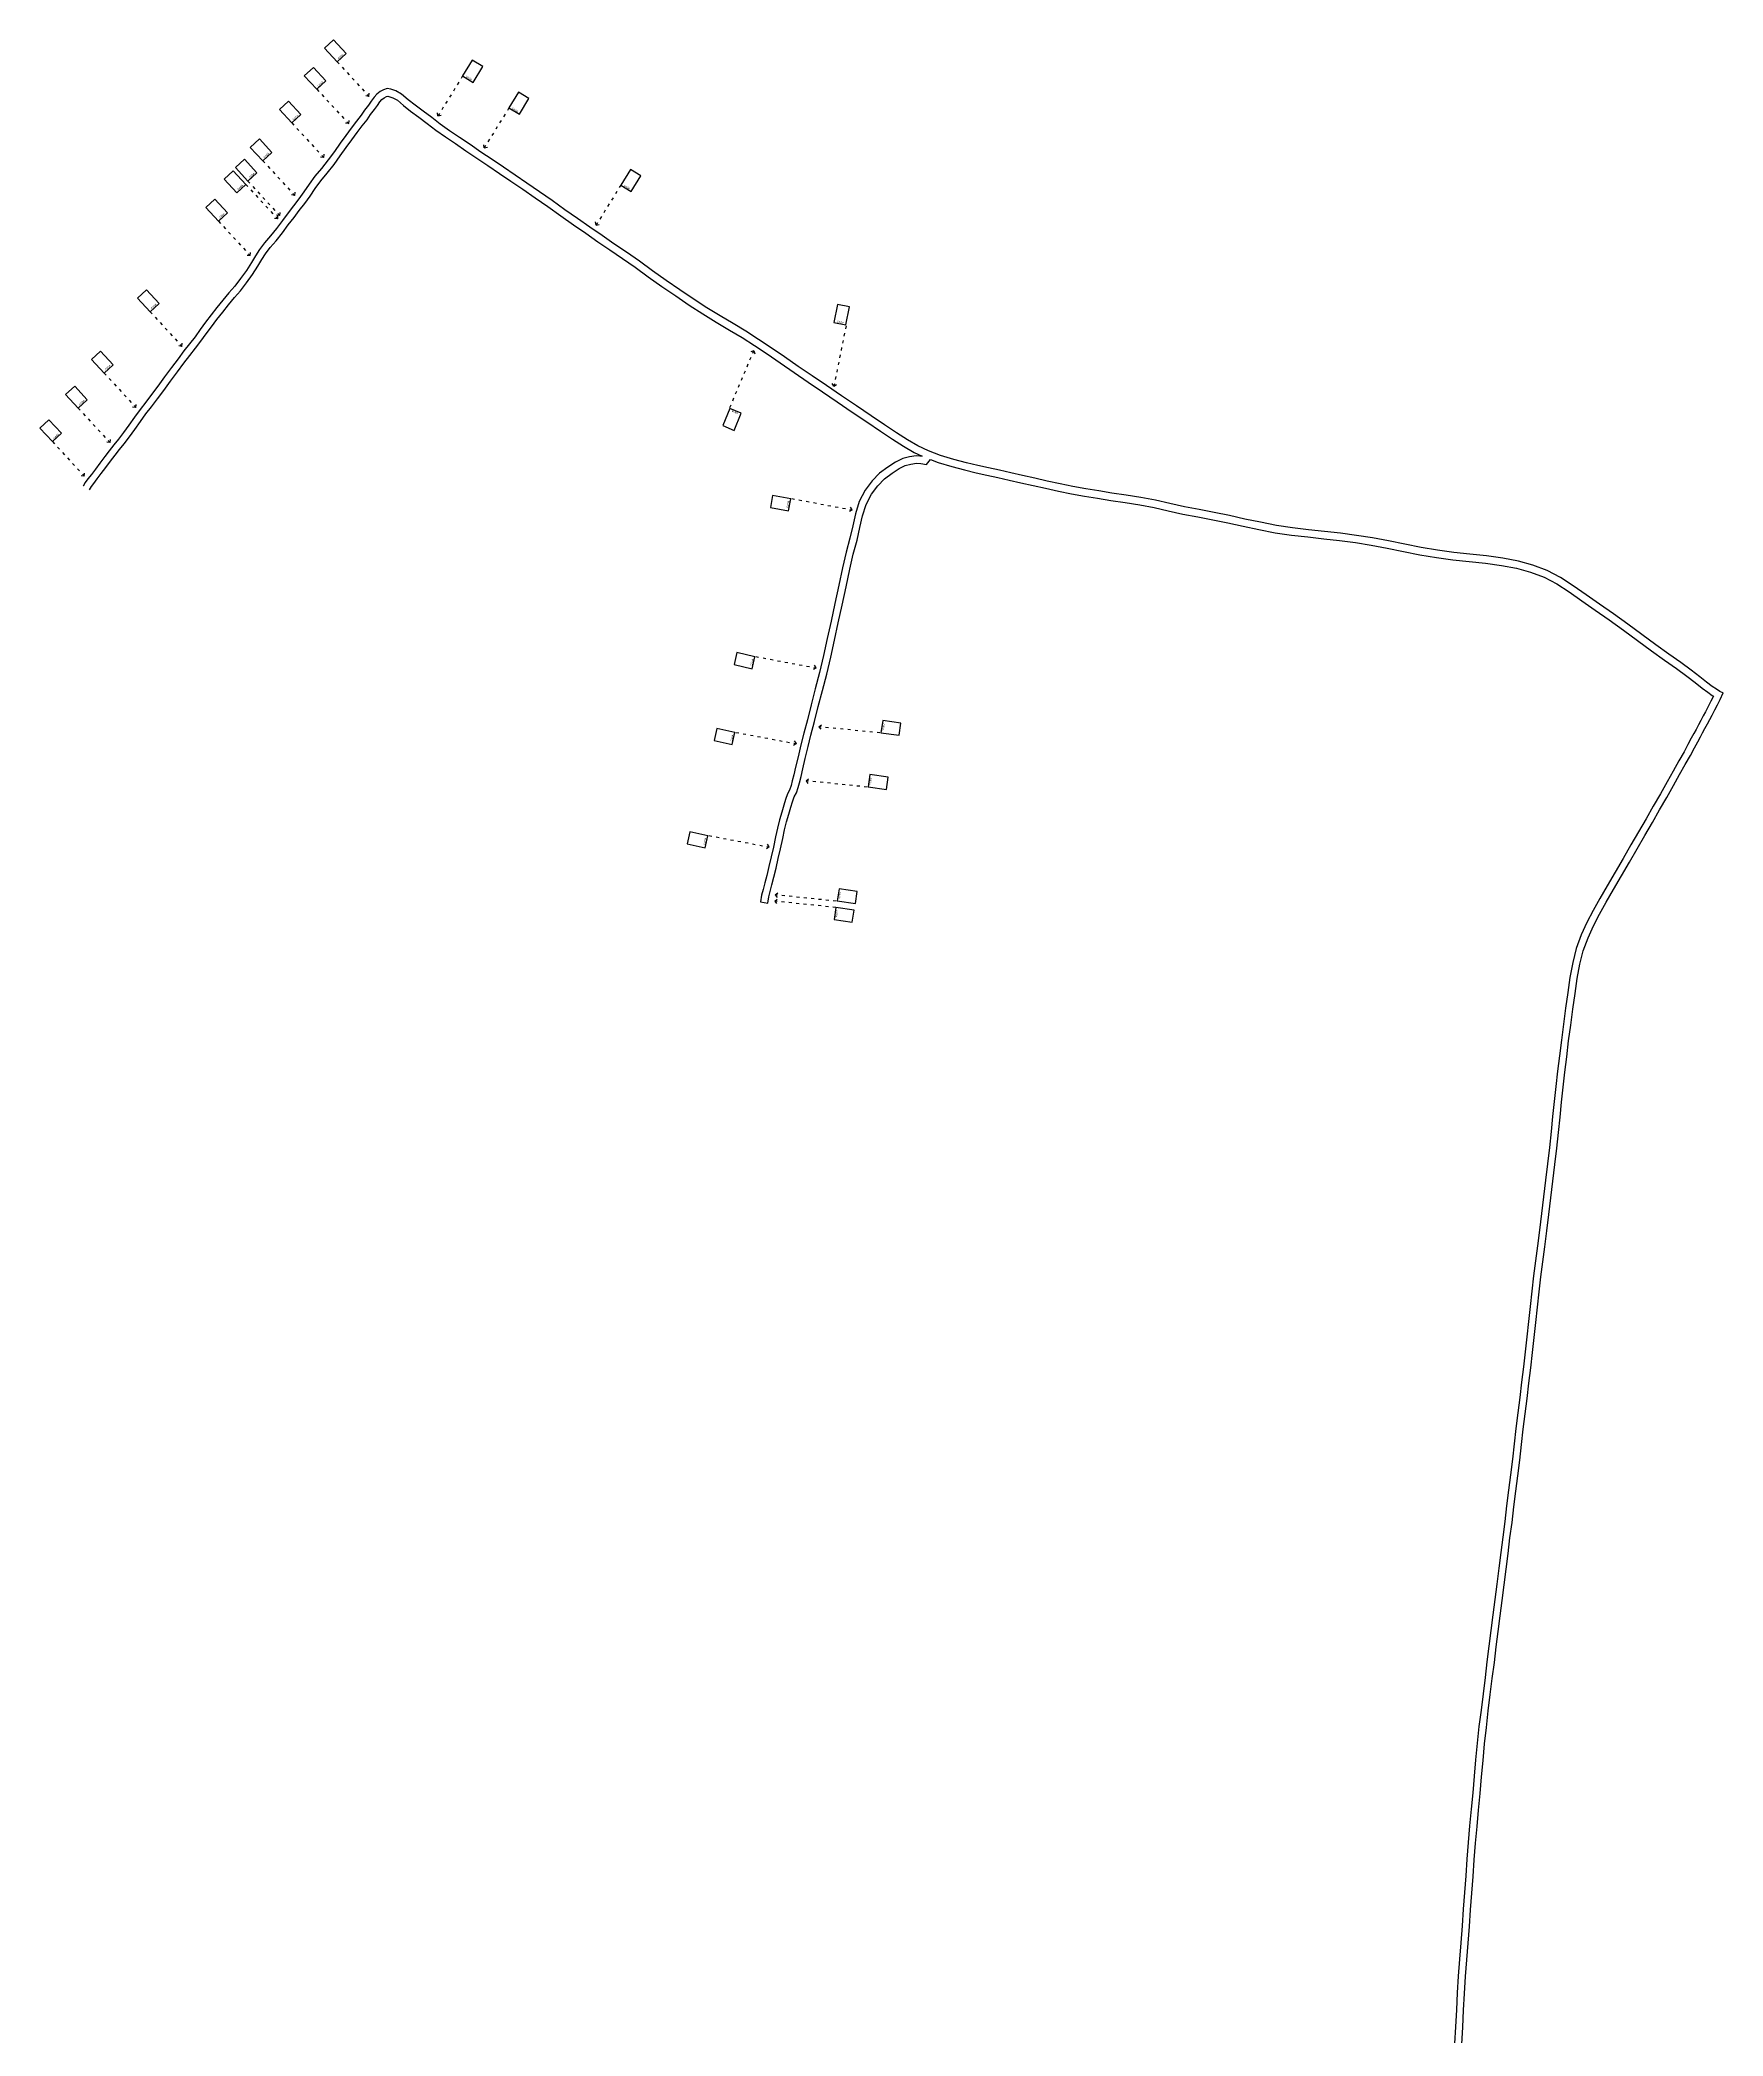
# Model space of a CAD drawing. Extents: x 714896 to 749292, y 8417558 to 8447149.
# Drawn here: x 736884 to 738252, y 8440311 to 8441935 of the extents above; entities that cross this region are included whole.
import ezdxf
from ezdxf.enums import TextEntityAlignment as Align

# ---------------------------------------------------------------- set-up
doc = ezdxf.new("R2010")
doc.units = 0
doc.header["$MEASUREMENT"] = 0
doc.linetypes.add('ACAD_ISO03W100', pattern=[30, 12, -18])
for name, color, linetype in [('LOTE', 7, 'CONTINUOUS'), ('NUM-PORTA', 7, 'CONTINUOUS'), ('QUADRA', 6, 'CONTINUOUS')]:
    doc.layers.add(name, color=color, linetype=linetype)

msp = doc.modelspace()

# ---------------------------------------------------------------- linework, layer by layer
at = {"layer": 'LOTE'}
for p, q in [((737122.4, 8441934.8), (737115.1, 8441928)), ((737115.1, 8441928), (737125.3, 8441917)), ((737132.6, 8441923.8), (737122.4, 8441934.8)), ((737125.3, 8441917), (737132.6, 8441923.8)), ((737106, 8441912.5), (737098.6, 8441905.7)), ((737098.6, 8441905.7), (737108.9, 8441894.7)), ((737116.2, 8441901.6), (737106, 8441912.5)), ((737235.2, 8441918.3), (737227.4, 8441905.5)), ((737227.4, 8441905.5), (737235.9, 8441900.3)), ((737243.8, 8441913.1), (737235.2, 8441918.3)), ((737235.9, 8441900.3), (737243.8, 8441913.1)), ((737108.9, 8441894.7), (737116.2, 8441901.6)), ((737272.8, 8441892.3), (737265, 8441879.5)), ((737281.3, 8441887.1), (737272.8, 8441892.3)), ((737273.5, 8441874.3), (737281.3, 8441887.1)), ((737085.7, 8441885.1), (737078.4, 8441878.3)), ((737078.4, 8441878.3), (737088.6, 8441867.3)), ((737095.9, 8441874.1), (737085.7, 8441885.1)), ((737088.6, 8441867.3), (737095.9, 8441874.1)), ((737265, 8441879.5), (737273.5, 8441874.3)), ((737062.1, 8441854.3), (737054.7, 8441847.4)), ((737072.3, 8441843.3), (737062.1, 8441854.3)), ((737049.9, 8441837.8), (737042.6, 8441831)), ((737060.1, 8441826.8), (737049.9, 8441837.8)), ((737054.7, 8441847.4), (737065, 8441836.5)), ((737065, 8441836.5), (737072.3, 8441843.3)), ((737040.8, 8441828.3), (737033.5, 8441821.5)), ((737033.5, 8441821.5), (737043.7, 8441810.5)), ((737051.1, 8441817.3), (737040.8, 8441828.3)), ((737042.6, 8441831), (737052.8, 8441820)), ((737052.8, 8441820), (737060.1, 8441826.8)), ((737363.8, 8441829.5), (737356, 8441816.7)), ((737372.3, 8441824.3), (737363.8, 8441829.5)), ((737364.5, 8441811.5), (737372.3, 8441824.3)), ((737025.9, 8441805.2), (737018.6, 8441798.4)), ((737036.1, 8441794.2), (737025.9, 8441805.2)), ((737043.7, 8441810.5), (737051.1, 8441817.3)), ((737356, 8441816.7), (737364.5, 8441811.5)), ((737018.6, 8441798.4), (737028.8, 8441787.4)), ((737028.8, 8441787.4), (737036.1, 8441794.2)), ((736970.4, 8441731.5), (736963.1, 8441724.7)), ((736963.1, 8441724.7), (736973.3, 8441713.7)), ((736980.6, 8441720.5), (736970.4, 8441731.5)), ((736973.3, 8441713.7), (736980.6, 8441720.5)), ((737532.1, 8441719.7), (737529.1, 8441705)), ((737541.9, 8441717.8), (737532.1, 8441719.7)), ((737539, 8441703.1), (737541.9, 8441717.8)), ((737529.1, 8441705), (737539, 8441703.1)), ((736933, 8441681.7), (736925.6, 8441674.9)), ((736943.2, 8441670.7), (736933, 8441681.7)), ((736925.6, 8441674.9), (736935.9, 8441663.9)), ((736935.9, 8441663.9), (736943.2, 8441670.7)), ((736912, 8441653.2), (736904.6, 8441646.4)), ((736904.6, 8441646.4), (736914.9, 8441635.4)), ((736922.2, 8441642.2), (736912, 8441653.2)), ((736914.9, 8441635.4), (736922.2, 8441642.2)), ((737444.7, 8441635), (737439, 8441621.2)), ((737453.9, 8441631.2), (737444.7, 8441635)), ((737448.2, 8441617.3), (737453.9, 8441631.2)), ((736891, 8441625.8), (736883.7, 8441619)), ((736883.7, 8441619), (736893.9, 8441608.1)), ((736901.2, 8441614.9), (736891, 8441625.8)), ((736893.9, 8441608.1), (736901.2, 8441614.9)), ((737439, 8441621.2), (737448.2, 8441617.3)), ((737479.4, 8441564.4), (737477.6, 8441554.5)), ((737494.1, 8441561.7), (737479.4, 8441564.4)), ((737477.6, 8441554.5), (737492.3, 8441551.8)), ((737492.3, 8441551.8), (737494.1, 8441561.7)), ((737450.3, 8441436.5), (737448.1, 8441426.8)), ((737464.9, 8441433.2), (737450.3, 8441436.5)), ((737462.7, 8441423.4), (737464.9, 8441433.2)), ((737448.1, 8441426.8), (737462.7, 8441423.4)), ((737434.1, 8441374.9), (737431.9, 8441365.2)), ((737448.7, 8441371.6), (737434.1, 8441374.9)), ((737446.5, 8441361.8), (737448.7, 8441371.6)), ((737568.9, 8441381.3), (737567.5, 8441371.4)), ((737567.5, 8441371.4), (737582.3, 8441369.3)), ((737583.7, 8441379.2), (737568.9, 8441381.3)), ((737582.3, 8441369.3), (737583.7, 8441379.2)), ((737431.9, 8441365.2), (737446.5, 8441361.8)), ((737558.5, 8441337.3), (737557.1, 8441327.4)), ((737573.4, 8441335.2), (737558.5, 8441337.3)), ((737572, 8441325.3), (737573.4, 8441335.2)), ((737557.1, 8441327.4), (737572, 8441325.3)), ((737412.1, 8441290.9), (737409.9, 8441281.1)), ((737426.7, 8441287.5), (737412.1, 8441290.9)), ((737424.5, 8441277.8), (737426.7, 8441287.5)), ((737409.9, 8441281.1), (737424.5, 8441277.8)), ((737533.4, 8441244.5), (737532, 8441234.6)), ((737548.2, 8441242.4), (737533.4, 8441244.5)), ((737546.8, 8441232.5), (737548.2, 8441242.4)), ((737530.8, 8441229.3), (737529.4, 8441219.4)), ((737545.6, 8441227.2), (737530.8, 8441229.3)), ((737532, 8441234.6), (737546.8, 8441232.5)), ((737544.2, 8441217.3), (737545.6, 8441227.2)), ((737529.4, 8441219.4), (737544.2, 8441217.3))]:
    msp.add_line(p, q, dxfattribs=at)
at = {"layer": 'LOTE', "color": 7, "linetype": 'ACAD_ISO03W100', "ltscale": 0.2}
for points in [[(737125.3, 8441917), (737151.2, 8441888.9)], [(737227.4, 8441905.5), (737207.3, 8441873)], [(737108.9, 8441894.7), (737134.8, 8441866.7)], [(737265, 8441879.5), (737244.9, 8441847)], [(737088.6, 8441867.3), (737114.5, 8441839.2)], [(737065, 8441836.5), (737090.9, 8441808.4)], [(737051.1, 8441817.3), (737077, 8441789.2)], [(737052.8, 8441820), (737078.7, 8441791.9)], [(737356, 8441816.7), (737335.9, 8441784.2)], [(737028.8, 8441787.4), (737054.7, 8441759.4)], [(736973.3, 8441713.7), (736999.2, 8441685.6)], [(737539.1, 8441702.2), (737529.2, 8441653.2)], [(737444.7, 8441635.9), (737464.1, 8441682)], [(736935.9, 8441663.9), (736961.8, 8441635.8)], [(736914.9, 8441635.4), (736940.8, 8441607.3)], [(736893.9, 8441608.1), (736919.8, 8441580)], [(737494.9, 8441561.8), (737544.1, 8441552.6)], [(737465.7, 8441433.3), (737514.9, 8441424.1)], [(737449.5, 8441371.7), (737498.7, 8441362.5)], [(737566.7, 8441371.2), (737516.9, 8441376.3)], [(737556.3, 8441327.2), (737506.6, 8441332.3)], [(737427.6, 8441287.7), (737476.7, 8441278.5)], [(737531.1, 8441234.4), (737481.4, 8441239.6)], [(737530.8, 8441229.3), (737481.1, 8441234.4)]]:
    msp.add_lwpolyline(points, dxfattribs=at)
at = {"layer": 'LOTE'}
for points in [[(737151.2, 8441888.9), (737148.6, 8441889.2)], [(737151.2, 8441888.9), (737151.4, 8441891.6)], [(737207.3, 8441873), (737206.9, 8441875.6)], [(737207.3, 8441873), (737209.9, 8441873.5)], [(737134.8, 8441866.7), (737132.2, 8441867)], [(737134.8, 8441866.7), (737135, 8441869.3)], [(737114.5, 8441839.2), (737111.9, 8441839.5)], [(737114.5, 8441839.2), (737114.7, 8441841.8)], [(737244.9, 8441847), (737244.5, 8441849.6)], [(737244.9, 8441847), (737247.5, 8441847.5)], [(737090.9, 8441808.4), (737088.3, 8441808.7)], [(737090.9, 8441808.4), (737091.1, 8441811)], [(737077, 8441789.2), (737074.4, 8441789.5)], [(737078.7, 8441791.9), (737076.1, 8441792.2)], [(737077, 8441789.2), (737077.2, 8441791.9)], [(737078.7, 8441791.9), (737078.9, 8441794.5)], [(737335.9, 8441784.2), (737335.5, 8441786.8)], [(737335.9, 8441784.2), (737338.5, 8441784.7)], [(737054.7, 8441759.4), (737052.1, 8441759.6)], [(737054.7, 8441759.4), (737054.9, 8441762)], [(736999.2, 8441685.6), (736996.6, 8441685.9)], [(736999.2, 8441685.6), (736999.4, 8441688.2)], [(737464.1, 8441682), (737461.6, 8441681.1)], [(737464.1, 8441682), (737464.9, 8441679.5)], [(737529.2, 8441653.2), (737527.9, 8441655.5)], [(737529.2, 8441653.2), (737531.4, 8441654.6)], [(736961.8, 8441635.8), (736959.1, 8441636.1)], [(736961.8, 8441635.8), (736962, 8441638.4)], [(736940.8, 8441607.3), (736938.2, 8441607.6)], [(736940.8, 8441607.3), (736941, 8441609.9)], [(736919.8, 8441580), (736917.2, 8441580.3)], [(736919.8, 8441580), (736920, 8441582.6)], [(737544.1, 8441552.6), (737541.8, 8441551.2)], [(737544.1, 8441552.6), (737542.7, 8441554.8)], [(737514.9, 8441424.1), (737512.6, 8441422.8)], [(737514.9, 8441424.1), (737513.5, 8441426.3)], [(737516.9, 8441376.3), (737519.1, 8441377.8)], [(737516.9, 8441376.3), (737518.5, 8441374.2)], [(737498.7, 8441362.5), (737496.4, 8441361.1)], [(737498.7, 8441362.5), (737497.3, 8441364.7)], [(737506.6, 8441332.3), (737508.7, 8441333.8)], [(737506.6, 8441332.3), (737508.1, 8441330.2)], [(737476.7, 8441278.5), (737474.5, 8441277.1)], [(737476.7, 8441278.5), (737475.3, 8441280.7)], [(737481.4, 8441239.6), (737483.6, 8441241.1)], [(737481.4, 8441239.6), (737483, 8441237.5)], [(737481.1, 8441234.4), (737483.2, 8441236)], [(737481.1, 8441234.4), (737482.6, 8441232.4)]]:
    msp.add_lwpolyline(points, dxfattribs=at)
at = {"layer": 'QUADRA'}
for points in [[(738039.7, 8440305), (738040.5, 8440318.6), (738041.2, 8440332.5), (738041.9, 8440346.2), (738042.7, 8440359.8), (738043.7, 8440373.4), (738044.8, 8440387), (738045.9, 8440400.6), (738046.9, 8440414.2), (738048, 8440427.7), (738049.1, 8440441.3), (738049.9, 8440454.8), (738051, 8440468.3), (738052.1, 8440481.9), (738053.3, 8440495.3), (738054.6, 8440508.7), (738055.8, 8440522.2), (738057, 8440535.7), (738058.2, 8440549.1), (738059.7, 8440562.5), (738061.3, 8440575.9), (738062.9, 8440589.2), (738064.5, 8440602.2), (738066.2, 8440615.2), (738067.6, 8440627.9), (738069.3, 8440640.4), (738071, 8440653.2), (738072.5, 8440665.7), (738074.3, 8440678.4), (738075.8, 8440691.2), (738077.4, 8440704), (738078.9, 8440716.6), (738080.6, 8440729.2), (738082.1, 8440741.9), (738083.7, 8440754.6), (738085.3, 8440767.2), (738086.8, 8440779.9), (738088.3, 8440792.5), (738089.7, 8440805), (738091.2, 8440817.5), (738092.8, 8440830), (738094.3, 8440842.5), (738095.8, 8440855), (738097.3, 8440867.4), (738098.5, 8440879.6), (738099.9, 8440891.8), (738101.2, 8440904.2), (738102.6, 8440916.6), (738104.1, 8440928.8), (738105.7, 8440941), (738107.3, 8440953.3), (738109, 8440966.2), (738110.6, 8440979.6), (738112.2, 8440993.2), (738113.8, 8441006.6), (738115.5, 8441020.2), (738117, 8441033.5), (738118.3, 8441046.3), (738119.6, 8441058.8), (738120.9, 8441070.9), (738122.1, 8441083.1), (738123.6, 8441095.4), (738125.1, 8441107.9), (738126.6, 8441120.7), (738128.3, 8441133.6), (738130.1, 8441146.6), (738131.8, 8441159.2), (738133.6, 8441171.4), (738135.7, 8441183.2), (738138.5, 8441194.1), (738142.4, 8441204.6), (738146.8, 8441214.4), (738151.8, 8441223.9), (738157.2, 8441233.7), (738163.2, 8441244), (738169.6, 8441255.1), (738176.1, 8441266.2), (738182.4, 8441277.1), (738188.6, 8441287.9), (738194.7, 8441298.4), (738200.6, 8441308.8), (738206.4, 8441318.8), (738211.8, 8441328.4), (738216.8, 8441337.3), (738221.4, 8441345.6), (738225.7, 8441353), (738228.9, 8441359.1), (738231.6, 8441364.1), (738233.7, 8441368), (738235.5, 8441371.2), (738237.4, 8441374.8), (738239.4, 8441378.5), (738241.3, 8441382.1), (738243.2, 8441385.6), (738245.5, 8441389.9), (738247.6, 8441394.2), (738249.9, 8441398.4), (738252.2, 8441403.7), (738251.9, 8441403.8), (738249.5, 8441405), (738246.7, 8441406.7), (738243.2, 8441409.1), (738238.8, 8441412.4), (738233.3, 8441416.9), (738226.3, 8441422.3), (738217.7, 8441428.4), (738208, 8441435.3), (738197.4, 8441442.9), (738186.1, 8441451.2), (738174.6, 8441459.7), (738163.1, 8441468), (738151.7, 8441475.9), (738140.8, 8441483.6), (738130.3, 8441490.9), (738120, 8441497.7), (738109.1, 8441503.3), (738097.5, 8441507.7), (738085.7, 8441511), (738073, 8441513.4), (738059.8, 8441515.2), (738046.4, 8441516.5), (738033.3, 8441518), (738020, 8441519.9), (738006.8, 8441522), (737993.5, 8441524.7), (737980.2, 8441527.4), (737967.1, 8441529.9), (737954, 8441531.9), (737941, 8441533.6), (737928.2, 8441535), (737915.2, 8441536.5), (737902.2, 8441538), (737889.1, 8441539.9), (737876, 8441542.5), (737863.3, 8441545.1), (737850.8, 8441548), (737838.5, 8441550.5), (737826.1, 8441552.9), (737814.2, 8441555.1), (737802.4, 8441557.7), (737790.8, 8441560.4), (737778.9, 8441562.7), (737766.9, 8441564.6), (737755.3, 8441566.2), (737744.5, 8441568), (737734.1, 8441569.7), (737723.6, 8441571.6), (737713.1, 8441573.7), (737702.7, 8441576), (737692.6, 8441578.3), (737682.7, 8441580.5), (737673.1, 8441582.7), (737663.9, 8441584.8), (737655, 8441586.7), (737646.2, 8441588.7), (737637, 8441590.9), (737626.8, 8441593.6), (737615.9, 8441596.8), (737606.2, 8441600.5), (737597.4, 8441604.7), (737589, 8441609.5), (737580.2, 8441615.2), (737570.4, 8441621.7), (737559.4, 8441629.1), (737547.5, 8441637.1), (737535.3, 8441645.4), (737523.3, 8441653.7), (737511.6, 8441661.6), (737500.3, 8441669.3), (737489, 8441677.1), (737478.3, 8441684.4), (737468, 8441691.3), (737457.7, 8441697.9), (737447.4, 8441704.1), (737436.7, 8441710.3), (737425.9, 8441717), (737414.9, 8441724.2), (737403.9, 8441731.6), (737392.8, 8441739.2), (737381.8, 8441747), (737371.1, 8441754.8), (737360.7, 8441762.1), (737350.4, 8441769), (737340.7, 8441775.7), (737330.9, 8441782.5), (737320.9, 8441789.5), (737310.6, 8441796.6), (737300.2, 8441804.1), (737289.8, 8441811.3), (737279.7, 8441818.3), (737270, 8441824.9), (737260.6, 8441831.2), (737251.3, 8441837.5), (737242.3, 8441843.6), (737233.4, 8441849.7), (737224.9, 8441855.5), (737216.8, 8441860.9), (737209.1, 8441866.3), (737202.3, 8441871.6), (737195.4, 8441876.8), (737188.7, 8441881.8), (737183, 8441886), (737177.8, 8441890.8), (737173, 8441893.3), (737169, 8441894.8), (737166, 8441895.2), (737163.1, 8441894.3), (737160.4, 8441892.8), (737157.7, 8441890.8), (737155.4, 8441888.3), (737153.1, 8441885.1), (737150.8, 8441881.7), (737147.7, 8441877.6), (737144.8, 8441873.5), (737141.1, 8441868.7), (737136.8, 8441863.1), (737132.5, 8441857.2), (737127.8, 8441850.9), (737123.1, 8441844.1), (737118.1, 8441837.3), (737112.6, 8441830.2), (737107.2, 8441824), (737102.6, 8441817.4), (737098.4, 8441811.2), (737094.2, 8441805.5), (737089.8, 8441799.8), (737085.5, 8441794.1), (737080.8, 8441788), (737076.1, 8441781.5), (737071.3, 8441775.4), (737066.3, 8441769.8), (737062.2, 8441764.3), (737059, 8441759.3), (737055.8, 8441753.9), (737051.6, 8441747.3), (737046.8, 8441740.9), (737042.1, 8441734.6), (737037.3, 8441729.2), (737032.4, 8441723.1), (737027.6, 8441717.2), (737022.9, 8441711.1), (737018.3, 8441705.2), (737014, 8441699.2), (737009.8, 8441693.4), (737005.3, 8441687.6), (737000.8, 8441681.9), (736996, 8441675.5), (736990.7, 8441668.4), (736985.1, 8441660.8), (736979.6, 8441653.3), (736974.4, 8441646.5), (736969.7, 8441640.2), (736965.1, 8441634.3), (736960.6, 8441627.9), (736956, 8441621.6), (736951.7, 8441615.5), (736947.5, 8441610.1), (736943.7, 8441605.4), (736940.1, 8441600.6), (736936.5, 8441595.9), (736932.5, 8441590.6), (736928.9, 8441585.8), (736925.6, 8441581.5), (736922.7, 8441577.9), (736920.5, 8441574.8), (736918.8, 8441572), (736918.8, 8441572)], [(736923.9, 8441568.9), (736925.5, 8441571.5), (736927.5, 8441574.2), (736930.3, 8441577.9), (736933.6, 8441582.1), (736937.3, 8441587), (736941.2, 8441592.3), (736944.9, 8441597), (736948.5, 8441601.7), (736952.3, 8441606.4), (736956.5, 8441611.9), (736960.9, 8441618.1), (736965.4, 8441624.4), (736969.9, 8441630.7), (736974.4, 8441636.5), (736979.2, 8441642.9), (736984.4, 8441649.7), (736989.9, 8441657.2), (736995.6, 8441664.9), (737000.8, 8441671.9), (737005.6, 8441678.2), (737010.1, 8441684), (737014.6, 8441689.8), (737018.9, 8441695.7), (737023.1, 8441701.6), (737027.6, 8441707.4), (737032.3, 8441713.4), (737037.1, 8441719.4), (737041.8, 8441725.4), (737046.8, 8441730.8), (737051.6, 8441737.3), (737056.6, 8441743.9), (737060.9, 8441750.8), (737064.1, 8441756.1), (737067.1, 8441760.9), (737070.9, 8441766), (737075.9, 8441771.5), (737080.8, 8441777.9), (737085.6, 8441784.4), (737090.3, 8441790.5), (737094.6, 8441796.1), (737099, 8441801.9), (737103.3, 8441807.7), (737107.5, 8441814), (737112, 8441820.3), (737117.2, 8441826.4), (737122.9, 8441833.6), (737127.9, 8441840.6), (737132.7, 8441847.3), (737137.3, 8441853.6), (737141.7, 8441859.5), (737145.8, 8441865), (737149.7, 8441869.9), (737152.6, 8441874.1), (737155.6, 8441878.2), (737158.1, 8441881.6), (737160.1, 8441884.5), (737161.7, 8441886.3), (737163.6, 8441887.7), (737165.5, 8441888.7), (737166.5, 8441889.1), (737167.5, 8441888.9), (737170.5, 8441887.8), (737174.4, 8441885.8), (737179.2, 8441881.4), (737185.1, 8441876.9), (737191.9, 8441872), (737198.6, 8441866.8), (737205.6, 8441861.5), (737213.4, 8441856), (737221.5, 8441850.5), (737230, 8441844.7), (737239, 8441838.7), (737247.9, 8441832.6), (737257.3, 8441826.3), (737266.6, 8441819.9), (737276.4, 8441813.3), (737286.4, 8441806.4), (737296.7, 8441799.2), (737307.1, 8441791.7), (737317.5, 8441784.5), (737327.5, 8441777.6), (737337.2, 8441770.7), (737347.1, 8441764), (737357.3, 8441757.1), (737367.7, 8441749.9), (737378.3, 8441742.1), (737389.4, 8441734.3), (737400.6, 8441726.6), (737411.6, 8441719.2), (737422.7, 8441712), (737433.6, 8441705.2), (737444.3, 8441698.9), (737454.6, 8441692.7), (737464.7, 8441686.3), (737474.9, 8441679.4), (737485.6, 8441672.1), (737496.9, 8441664.4), (737508.2, 8441656.6), (737519.9, 8441648.7), (737531.9, 8441640.5), (737544.1, 8441632.1), (737556.1, 8441624.1), (737567.1, 8441616.7), (737576.9, 8441610.2), (737585.8, 8441604.4), (737594.6, 8441599.4), (737601.1, 8441596.2), (737600.4, 8441596.2), (737599.1, 8441596.4), (737596, 8441596.5), (737590.7, 8441595.8), (737585.2, 8441594.4), (737579.4, 8441591.5), (737573.1, 8441587.4), (737566.4, 8441582.5), (737560.3, 8441576.2), (737554.7, 8441568.6), (737549.9, 8441559.3), (737546.7, 8441549.5), (737544.5, 8441539.7), (737542.2, 8441529.6), (737539.1, 8441518.2), (737536.2, 8441505.5), (737533.3, 8441491.4), (737530.1, 8441476.4), (737527, 8441462), (737523.8, 8441448), (737520.8, 8441434.2), (737517.6, 8441420.5), (737514.1, 8441407.1), (737510.7, 8441394.1), (737507.7, 8441382), (737504.8, 8441371), (737502.3, 8441361.5), (737500.1, 8441351.7), (737498, 8441343.4), (737496.7, 8441337.2), (737495.4, 8441332.3), (737494.4, 8441328.4), (737493.2, 8441324.8), (737491.6, 8441321.8), (737489.8, 8441317), (737488.5, 8441312.4), (737486.8, 8441306.7), (737485, 8441300.5), (737483.4, 8441293.9), (737481.8, 8441286.6), (737480, 8441278.4), (737478.2, 8441270.5), (737476.4, 8441262.6), (737474.6, 8441255.4), (737473, 8441249.2), (737471.6, 8441243.9), (737470.4, 8441239.3), (737469.5, 8441233.9), (737475.4, 8441232.9), (737476.2, 8441238), (737477.4, 8441242.4), (737478.8, 8441247.7), (737480.4, 8441253.9), (737482.2, 8441261.2), (737484, 8441269.1), (737485.9, 8441277.1), (737487.7, 8441285.3), (737489.2, 8441292.5), (737490.8, 8441298.9), (737492.6, 8441305.1), (737494.3, 8441310.8), (737495.5, 8441315.2), (737497, 8441319.3), (737498.8, 8441322.4), (737500.1, 8441326.8), (737501.2, 8441330.7), (737502.5, 8441335.8), (737503.9, 8441342.1), (737505.9, 8441350.3), (737508.2, 8441360.1), (737510.6, 8441369.5), (737513.5, 8441380.5), (737516.5, 8441392.6), (737519.9, 8441405.6), (737523.4, 8441419.1), (737526.7, 8441432.9), (737529.7, 8441446.7), (737532.8, 8441460.7), (737536, 8441475.2), (737539.2, 8441490.1), (737542.1, 8441504.3), (737544.9, 8441516.7), (737548.1, 8441528.1), (737550.3, 8441538.4), (737552.5, 8441547.9), (737555.5, 8441557), (737559.8, 8441565.4), (737564.9, 8441572.3), (737570.3, 8441577.9), (737576.5, 8441582.4), (737582.4, 8441586.3), (737587.3, 8441588.7), (737591.9, 8441589.9), (737596.3, 8441590.5), (737599.8, 8441590.3), (737604.4, 8441589.5), (737607.7, 8441593.5), (737614, 8441591.1), (737625.2, 8441587.8), (737635.5, 8441585.1), (737644.8, 8441582.8), (737653.7, 8441580.8), (737662.6, 8441578.9), (737671.8, 8441576.9), (737681.3, 8441574.7), (737691.3, 8441572.4), (737701.4, 8441570.2), (737711.9, 8441567.9), (737722.4, 8441565.7), (737733.1, 8441563.8), (737743.5, 8441562.1), (737754.4, 8441560.3), (737766, 8441558.6), (737777.9, 8441556.8), (737789.5, 8441554.5), (737801.1, 8441551.8), (737813, 8441549.2), (737825, 8441547), (737837.3, 8441544.6), (737849.5, 8441542.2), (737862, 8441539.3), (737874.8, 8441536.6), (737888.1, 8441534), (737901.4, 8441532.1), (737914.6, 8441530.6), (737927.5, 8441529.1), (737940.3, 8441527.6), (737953.2, 8441526), (737966.1, 8441524), (737979, 8441521.5), (737992.3, 8441518.8), (738005.7, 8441516.1), (738019.1, 8441514), (738032.5, 8441512.1), (738045.8, 8441510.6), (738059.1, 8441509.2), (738072, 8441507.5), (738084.3, 8441505.2), (738095.7, 8441502), (738106.6, 8441497.8), (738117, 8441492.5), (738126.9, 8441485.9), (738137.4, 8441478.7), (738148.2, 8441471), (738159.6, 8441463.1), (738171.1, 8441454.9), (738182.5, 8441446.4), (738193.9, 8441438.1), (738204.5, 8441430.5), (738214.2, 8441423.5), (738222.7, 8441417.5), (738229.6, 8441412.2), (738235.1, 8441407.7), (738239.7, 8441404.3), (738243.4, 8441401.7), (738244.5, 8441401), (738242.3, 8441397), (738240.1, 8441392.7), (738238, 8441388.4), (738236.1, 8441385), (738234.1, 8441381.4), (738232.1, 8441377.7), (738230.2, 8441374), (738228.4, 8441370.8), (738226.3, 8441367), (738223.6, 8441361.9), (738220.4, 8441355.9), (738216.1, 8441348.5), (738211.5, 8441340.2), (738206.6, 8441331.4), (738201.2, 8441321.8), (738195.4, 8441311.7), (738189.5, 8441301.4), (738183.4, 8441290.9), (738177.2, 8441280.1), (738170.9, 8441269.2), (738164.4, 8441258.1), (738158, 8441247), (738152, 8441236.7), (738146.5, 8441226.7), (738141.4, 8441217), (738136.9, 8441206.9), (738132.8, 8441195.9), (738129.9, 8441184.5), (738127.7, 8441172.4), (738125.9, 8441160), (738124.1, 8441147.4), (738122.4, 8441134.4), (738120.7, 8441121.4), (738119.2, 8441108.6), (738117.6, 8441096.1), (738116.1, 8441083.7), (738114.9, 8441071.6), (738113.6, 8441059.4), (738112.4, 8441047), (738111, 8441034.1), (738109.5, 8441020.9), (738107.8, 8441007.4), (738106.2, 8440993.9), (738104.6, 8440980.4), (738103, 8440966.9), (738101.4, 8440954.1), (738099.7, 8440941.8), (738098.1, 8440929.6), (738096.6, 8440917.2), (738095.3, 8440904.9), (738093.9, 8440892.5), (738092.6, 8440880.2), (738091.3, 8440868), (738089.9, 8440855.7), (738088.3, 8440843.2), (738086.8, 8440830.7), (738085.3, 8440818.2), (738083.8, 8440805.7), (738082.3, 8440793.2), (738080.9, 8440780.6), (738079.4, 8440768), (738077.7, 8440755.4), (738076.2, 8440742.7), (738074.6, 8440730), (738073, 8440717.3), (738071.5, 8440704.7), (738069.9, 8440691.9), (738068.3, 8440679.1), (738066.6, 8440666.5), (738065.1, 8440653.9), (738063.4, 8440641.2), (738061.7, 8440628.6), (738060.2, 8440615.9), (738058.6, 8440603), (738057, 8440589.9), (738055.4, 8440576.6), (738053.7, 8440563.2), (738052.3, 8440549.7), (738051, 8440536.2), (738049.8, 8440522.7), (738048.6, 8440509.3), (738047.3, 8440495.9), (738046.1, 8440482.4), (738045, 8440468.8), (738043.9, 8440455.3), (738043.1, 8440441.7), (738042, 8440428.2), (738040.9, 8440414.6), (738039.9, 8440401), (738038.9, 8440387.4), (738037.8, 8440373.9), (738036.7, 8440360.2), (738035.9, 8440346.5), (738035.3, 8440332.8), (738034.5, 8440319), (738033.7, 8440305.3)]]:
    msp.add_lwpolyline(points, dxfattribs=at)

# ---------------------------------------------------------------- texts
at = {"layer": 'NUM-PORTA'}
for rotation, p in [(42.9388, (737128.7, 8441920.9)), (328.5391, (737232.1, 8441903.2)), (42.9388, (737112.3, 8441898.6)), (42.9388, (737092, 8441871.2)), (328.5391, (737269.6, 8441877.2)), (42.9388, (737068.4, 8441840.4)), (42.9388, (737056.3, 8441823.9)), (42.9388, (737047.2, 8441814.4)), (328.5391, (737360.6, 8441814.5)), (42.9388, (737032.2, 8441791.3)), (42.9388, (736976.7, 8441717.6)), (348.8074, (737534.3, 8441704.5)), (42.9388, (736939.3, 8441667.8)), (42.9388, (736918.3, 8441639.3)), (157.5056, (737449, 8441632.7)), (42.9388, (736897.4, 8441611.9)), (79.5948, (737492.7, 8441557)), (77.1574, (737463.3, 8441428.6)), (77.1574, (737447.1, 8441367)), (261.9023, (737568.7, 8441376.1)), (261.9023, (737558.3, 8441332.1)), (77.1574, (737425.2, 8441282.9)), (261.9023, (737533.2, 8441239.4)), (261.9023, (737530.6, 8441224.1))]:
    msp.add_text('CASA', height=1.5, rotation=rotation, dxfattribs=at).set_placement(p, align=Align.CENTER)

doc.saveas('drawing.dxf')
